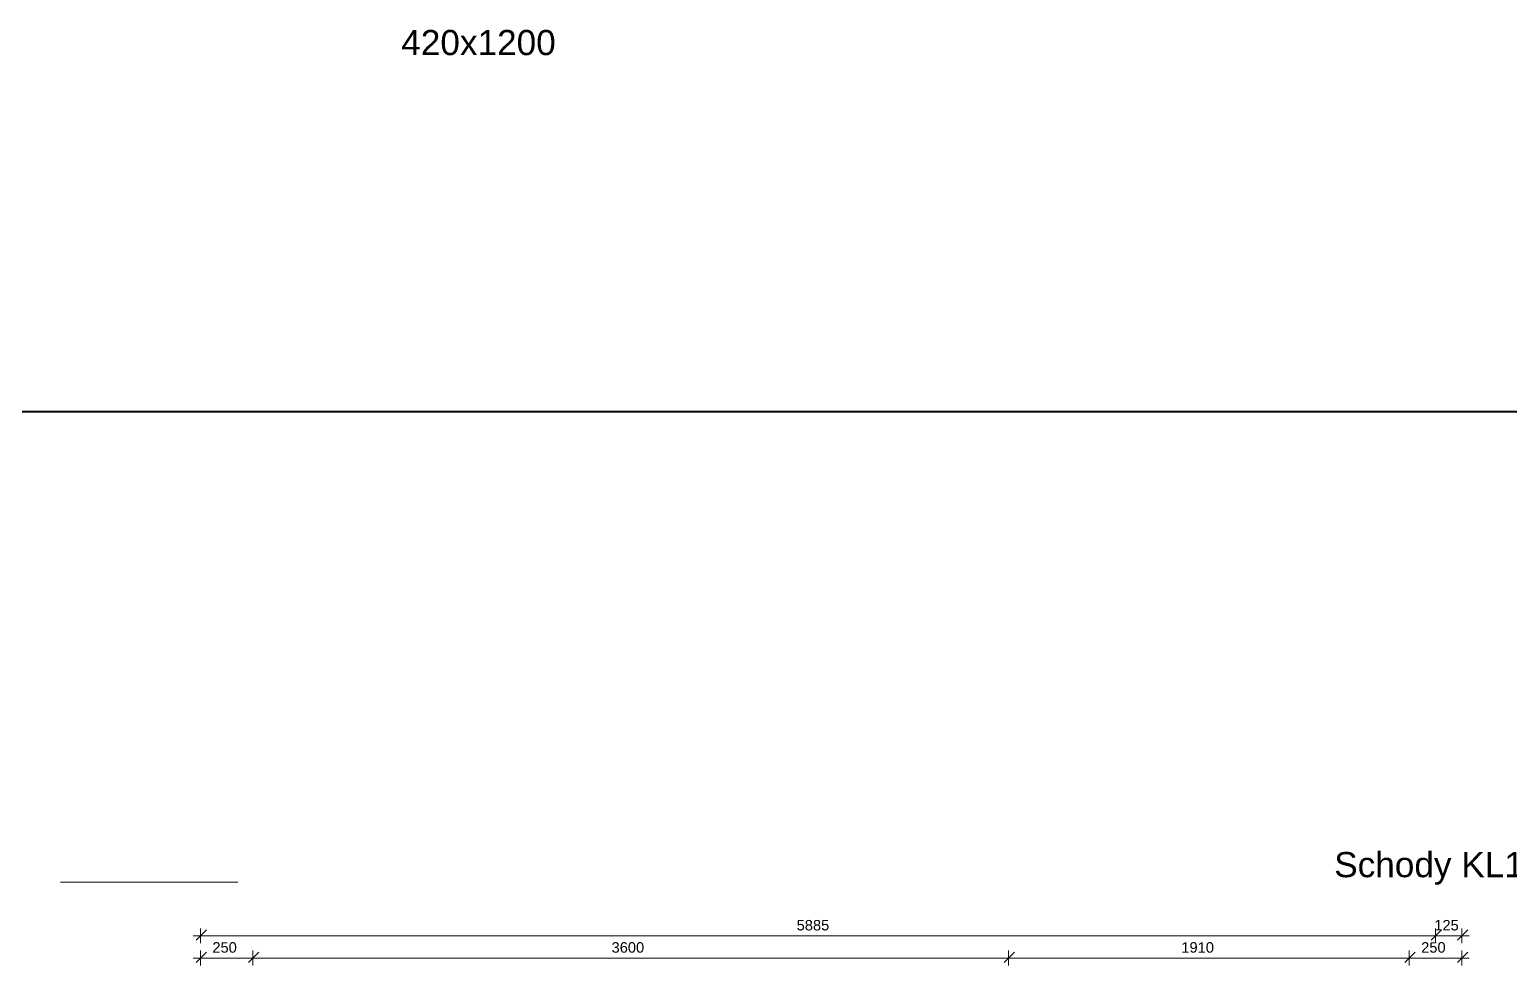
# Model space of a CAD drawing. Header units: millimetres. Extents: x 647 to 146539, y -131215 to 59.
# Drawn here: x 67238 to 74290, y -47910 to -43449 of the extents above; entities that cross this region are included whole.
import ezdxf

# ---------------------------------------------------------------- set-up
doc = ezdxf.new("R2010")
doc.units = ezdxf.units.MM
for name, color, linetype, lineweight in [('e-cad_cienkie', 4, 'Continuous', 9), ('G-Cienka', 4, 'Continuous', 9), ('G-Elementy konstrukcyjne', 1, 'Continuous', 40), ('G-Opisy', 2, 'Continuous', 18), ('G-Wymiary', 4, 'Continuous', 9)]:
    doc.layers.add(name, color=color, linetype=linetype, lineweight=lineweight)
doc.styles.add('Arial-GG', font='arial.ttf')
doc.styles.get("Standard").update_dxf_attribs({"font": 'arial.ttf'})
doc.dimstyles.new('e-cad_1_20_[mm]', dxfattribs={"dimscale": 20, "dimtxt": 2, "dimasz": 1.8, "dimexe": 1.5, "dimexo": 0, "dimgap": 0.6, "dimtad": 1, "dimdec": 1, "dimrnd": 1, "dimtxsty": 'Arial-GG', "dimblk": 'OBLIQUE', "dimcen": 0, "dimdle": 1, "dimclrd": 4, "dimclre": 4, "dimclrt": 7, "dimadec": 1, "dimazin": 0, "dimtfac": 1, "dimtdec": 1, "dimtix": 1, "dimtmove": 0, "dimatfit": 2, "dimfxl": 1.5, "dimfxlon": 1, "dimlwd": -1, "dimlwe": -1, "dimarcsym": 0})

# ---------------------------------------------------------------- blocks, each defined once
blk = doc.blocks.new('_Oblique')
at = {"color": 0, "linetype": 'ByBlock', "lineweight": -2}
blk.add_line((-0.5, -0.5), (0.5, 0.5), dxfattribs=at)

msp = doc.modelspace()

# ---------------------------------------------------------------- linework, layer by layer
at = {"layer": 'G-Cienka'}
for p, q in [((68052.65, -47803.85), (68052.65, -47733.29)), ((73937.65, -47803.85), (73937.65, -47733.29)), ((73937.65, -47803.85), (73937.65, -47733.29)), ((74062.65, -47803.85), (74062.65, -47733.29)), ((74097.93, -47768.57), (68017.37, -47768.57)), ((68031.48, -47789.74), (68080.87, -47740.35)), ((73916.48, -47789.74), (73965.87, -47740.35)), ((73916.48, -47789.74), (73965.87, -47740.35)), ((74041.48, -47789.74), (74090.87, -47740.35)), ((68337.93, -47874.4), (68017.37, -47874.4)), ((68031.48, -47895.57), (68080.87, -47846.18)), ((68052.65, -47909.68), (68052.65, -47839.12)), ((71937.93, -47874.4), (68267.37, -47874.4)), ((68281.48, -47895.57), (68330.87, -47846.18)), ((68281.48, -47895.57), (68330.87, -47846.18)), ((68302.65, -47909.68), (68302.65, -47839.12)), ((68302.65, -47909.68), (68302.65, -47839.12)), ((73847.93, -47874.4), (71867.37, -47874.4)), ((71881.48, -47895.57), (71930.87, -47846.18)), ((71881.48, -47895.57), (71930.87, -47846.18)), ((71902.65, -47909.68), (71902.65, -47839.12)), ((71902.65, -47909.68), (71902.65, -47839.12)), ((74097.93, -47874.4), (73777.37, -47874.4)), ((73791.48, -47895.57), (73840.87, -47846.18)), ((73812.65, -47909.68), (73812.65, -47839.12)), ((74041.48, -47895.57), (74090.87, -47846.18)), ((74041.48, -47895.57), (74090.87, -47846.18)), ((74062.65, -47909.68), (74062.65, -47839.12)), ((74062.65, -47909.68), (74062.65, -47839.12))]:
    msp.add_line(p, q, dxfattribs=at)
at = {"layer": 'G-Elementy konstrukcyjne', "ltscale": 200}
msp.add_line((57939.15, -45269.91), (103895.11, -45269.91), dxfattribs=at)

# ---------------------------------------------------------------- texts
at = {"layer": 'G-Elementy konstrukcyjne', "insert": (71904.02, -47369.21), "char_height": 120, "width": 3984.6474, "attachment_point": 1, "style": 'Arial-GG'}
msp.add_mtext('\\pi1550.7;{\\C2;Schody KL1-SCH-1 i KL1-SCH-2 \\P\\pi3233.6;skala 1:20}', dxfattribs=at)
at = {"layer": 'G-Opisy', "color": 2, "insert": (69745.49, -43450.88), "char_height": 120, "width": 1719.1134, "attachment_point": 3, "style": 'Arial-GG'}
msp.add_mtext('420x1200', dxfattribs=at)
at = {"layer": 'G-Wymiary', "char_height": 50, "attachment_point": 1}
for s, insert in [('{\\fArial|b0|i0|c0|p0;5885}', (70893.31, -47693.05)), ('{\\fArial|i0|b0;125}', (73931.64, -47693.05)), ('{\\fArial|i0|b0;250}', (68109.16, -47798.89)), ('{\\fArial|i0|b0;3600}', (70011.33, -47798.89)), ('{\\fArial|b0|i0|c0|p0;1910}', (72726.33, -47798.89)), ('{\\fArial|i0|b0;250}', (73869.16, -47798.89))]:
    msp.add_mtext(s, dxfattribs=dict(at, insert=insert))

# ---------------------------------------------------------------- leaders
at = {"layer": 'e-cad_cienkie', "ltscale": 0.8, "has_arrowhead": 0}
msp.add_leader([(67385.34, -47513.5), (68230.32, -47513.5)], dimstyle='e-cad_1_20_[mm]', dxfattribs=at)

doc.saveas('drawing.dxf')
